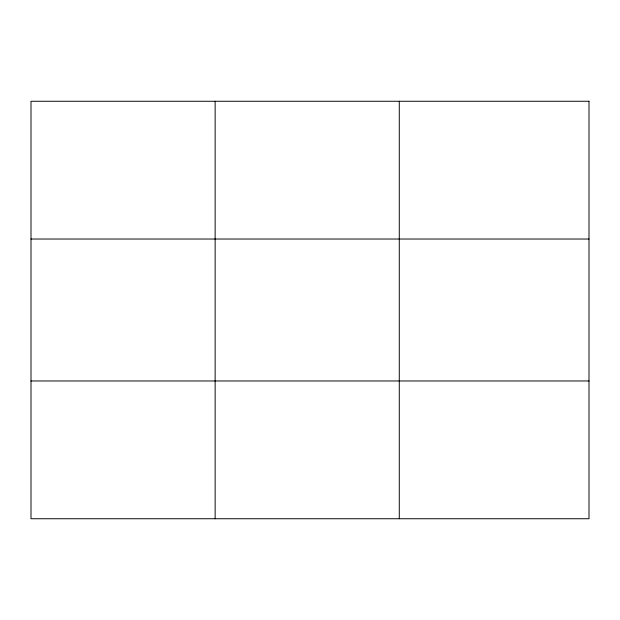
<?xml version="1.0" encoding="UTF-8"?>
<svg xmlns="http://www.w3.org/2000/svg" width="620" height="620" viewBox="0 0 620 620"><rect width="100%" height="100%" fill="white"/><g stroke="black" fill="none" stroke-linecap="round" stroke-linejoin="round"><path stroke-width="0.93" d="M215.14 101.261L215.14 518.739M399.28 101.261L399.28 518.739M31 239.026L589 239.026M31 380.974L589 380.974M589 101.261L589 518.739L31 518.739L31 101.261L589 101.261"/></g></svg>
